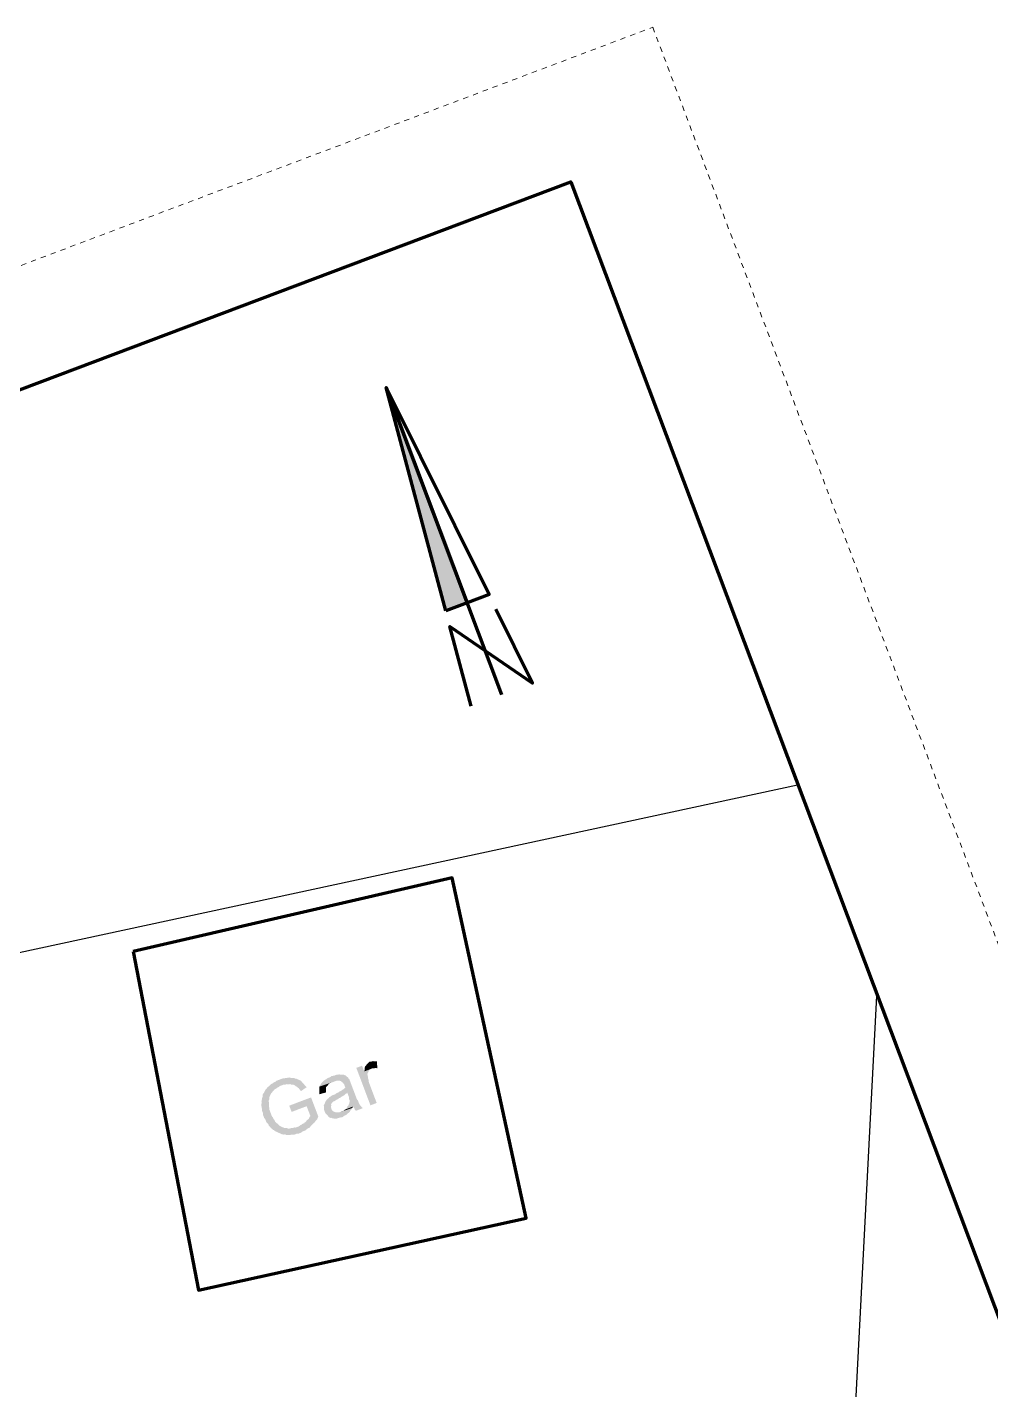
# Model space of a CAD drawing. Header units: metres. Extents: x -47 to 309, y -25 to 105.
# Drawn here: x 162.37 to 180.73, y 74.41 to 100.36 of the extents above; entities that cross this region are included whole.
import ezdxf

# ---------------------------------------------------------------- set-up
doc = ezdxf.new("R2010")
doc.units = ezdxf.units.M
doc.linetypes.add('AUSGEZOGEN', pattern=[0])
doc.linetypes.add('PUNKT2_S9', pattern=[0.001, 0, -0.001])
doc.layers.add('XR$1$STANDARD_1', color=7, linetype='AUSGEZOGEN', lineweight=25)

msp = doc.modelspace()

# ---------------------------------------------------------------- hatches: boundary and pattern name
at = {"layer": 'XR$1$STANDARD_1', "linetype": 'AUSGEZOGEN', "lineweight": 35, "transparency": 33554687}
h = msp.add_hatch(color=7, dxfattribs=at)
h.set_gradient(color2=(0, 0, 0), one_color=1)
h.paths.add_polyline_path([(169.206, 93.4993), (170.7512, 89.3995), (170.3452, 89.2465)], flags=0)
at = {"layer": 'XR$1$STANDARD_1', "linetype": 'AUSGEZOGEN', "lineweight": 140, "transparency": 33554687}
h = msp.add_hatch(color=7, dxfattribs=at)
h.set_gradient(color2=(0, 0, 0), one_color=1)
h.paths.add_polyline_path([(168.7481, 80.5808), (168.6392, 80.5397), (168.9079, 79.8267), (169.0268, 79.8715), (168.8737, 80.2775), (168.8725, 80.311), (168.8613, 80.3407), (168.8637, 80.3642), (168.8525, 80.3939), (168.8512, 80.4274), (168.8635, 80.4546), (168.8759, 80.4819), (168.892, 80.4993), (168.908, 80.5166), (168.9377, 80.5278), (168.7892, 80.4719)], flags=0)
h = msp.add_hatch(color=7, dxfattribs=at)
h.set_gradient(color2=(0, 0, 0), one_color=1)
h.paths.add_polyline_path([(168.8991, 80.6603), (168.8892, 80.6566), (168.8731, 80.6392), (168.8472, 80.6181), (168.8311, 80.6007), (168.8249, 80.5871), (168.8089, 80.5697), (168.7965, 80.5425), (168.7978, 80.509), (168.7892, 80.4719), (168.9476, 80.5316), (168.9811, 80.5329), (169.0009, 80.5403), (169.0381, 80.5317), (169.0329, 80.6655), (169.0093, 80.6679), (168.9759, 80.6666), (168.9524, 80.6691), (168.9227, 80.6579)], flags=0)
h = msp.add_hatch(color=7, dxfattribs=at)
h.set_gradient(color2=(0, 0, 0), one_color=1)
h.paths.add_polyline_path([(167.1743, 80.3156), (167.1149, 80.2932), (167.0988, 80.2758), (167.0691, 80.2646), (167.0431, 80.2435), (167.0233, 80.2361), (166.9973, 80.215), (166.9812, 80.1976), (166.9553, 80.1765), (166.9392, 80.1591), (166.933, 80.1455), (166.907, 80.1244), (166.8947, 80.0971), (166.8824, 80.0698), (166.8663, 80.0525), (166.8539, 80.0252), (166.8552, 79.9918), (166.8429, 79.9645), (166.8405, 79.941), (166.8319, 79.9038), (166.8331, 79.8703), (166.8307, 79.8468), (166.832, 79.8134), (166.8333, 79.7799), (166.8408, 79.7601), (166.8421, 79.7267), (166.8607, 79.6772), (166.862, 79.6437), (166.8844, 79.5843), (166.9055, 79.5583), (166.9242, 79.5088), (166.9453, 79.4828), (166.9626, 79.4668), (166.9738, 79.437), (166.9912, 79.421), (167.0123, 79.395), (167.0297, 79.3789), (167.047, 79.3629), (167.0743, 79.3505), (167.0917, 79.3344), (167.1189, 79.3221), (167.1462, 79.3098), (167.1735, 79.2974), (167.2008, 79.2851), (167.5139, 79.4144), (167.4842, 79.4032), (167.4607, 79.4057), (167.431, 79.3945), (167.3975, 79.3932), (167.3777, 79.3857), (167.3443, 79.3844), (167.3207, 79.3868), (167.317, 79.3967), (167.2836, 79.3954), (167.26, 79.3979), (167.2328, 79.4102), (167.2055, 79.4226), (167.1782, 79.4349), (167.1608, 79.451), (167.1397, 79.477), (167.1261, 79.4831), (167.1087, 79.4992), (167.0914, 79.5153), (167.0802, 79.545), (167.0628, 79.5611), (167.0516, 79.5908), (167.0305, 79.6167), (166.982, 79.7455), (166.9807, 79.7789), (166.9732, 79.7987), (166.9719, 79.8322), (166.9744, 79.8557), (166.9731, 79.8891), (166.9693, 79.8991), (166.9718, 79.9226), (166.9841, 79.9499), (166.9828, 79.9833), (166.9952, 80.0106), (167.0013, 80.0242), (167.0137, 80.0515), (167.0298, 80.0688), (167.052, 80.0998), (167.078, 80.1209), (167.0842, 80.1346), (167.1139, 80.1458), (167.1299, 80.1631), (167.1596, 80.1743), (167.1856, 80.1954), (167.5223, 80.3223), (167.495, 80.3347), (167.4715, 80.3371), (167.4442, 80.3495), (167.4108, 80.3482), (167.3873, 80.3506), (167.3736, 80.3568), (167.3402, 80.3555), (167.3204, 80.348), (167.2869, 80.3467), (167.2671, 80.3393), (167.2337, 80.338), (167.204, 80.3268)], flags=0)
h = msp.add_hatch(color=7, dxfattribs=at)
h.set_gradient(color2=(0, 0, 0), one_color=1)
h.paths.add_polyline_path([(167.5223, 80.3223), (167.2153, 80.2066), (167.245, 80.2178), (167.2785, 80.2191), (167.3082, 80.2303), (167.3317, 80.2279), (167.3652, 80.2292), (167.3751, 80.2329), (167.4023, 80.2206), (167.4358, 80.2219), (167.463, 80.2095), (167.4804, 80.1935), (167.4941, 80.1873), (167.5251, 80.165), (167.5424, 80.149), (167.5635, 80.123), (167.5846, 80.097), (167.6923, 80.1715), (167.6749, 80.1876), (167.6538, 80.2136), (167.6327, 80.2395), (167.6153, 80.2556), (167.5942, 80.2816), (167.5769, 80.2977), (167.5496, 80.31)], flags=0)
h = msp.add_hatch(color=7, dxfattribs=at)
h.set_gradient(color2=(0, 0, 0), one_color=1)
h.paths.add_polyline_path([(167.9363, 80.1843), (167.9338, 80.1608), (167.9314, 80.1372), (167.9327, 80.1038), (167.934, 80.0703), (167.9353, 80.0369), (168.0578, 80.0718), (168.0603, 80.0953), (168.059, 80.1288), (168.0614, 80.1523), (168.0638, 80.1759), (168.0799, 80.1932), (168.096, 80.2106), (168.1121, 80.228), (168.1281, 80.2453), (168.1975, 80.2714)], flags=0)
h = msp.add_hatch(color=7, dxfattribs=at)
h.set_gradient(color2=(0, 0, 0), one_color=1)
h.paths.add_polyline_path([(168.1762, 80.3878), (168.1663, 80.3841), (168.1403, 80.363), (168.0908, 80.3443), (168.0648, 80.3232), (168.045, 80.3158), (168.0191, 80.2947), (168.003, 80.2773), (167.977, 80.2562), (167.9647, 80.2289), (167.9486, 80.2116), (167.9363, 80.1843), (168.1975, 80.2714), (168.2668, 80.2976), (168.3002, 80.2989), (168.3238, 80.2964), (168.351, 80.2841), (168.3684, 80.268), (168.3858, 80.2519), (168.4069, 80.226), (168.4293, 80.1665), (168.4132, 80.1492), (168.3971, 80.1318), (168.3773, 80.1243), (168.3513, 80.1032), (168.3216, 80.0921), (168.2956, 80.071), (168.2659, 80.0598), (168.2301, 80.0349), (168.1706, 80.0125), (168.1447, 79.9914), (168.1249, 79.984), (168.1187, 79.9703), (168.0927, 79.9492), (168.0766, 79.9319), (168.4666, 80.0675), (168.5002, 79.9784), (168.5015, 79.945), (168.5127, 79.9152), (168.5102, 79.8917), (168.5016, 79.8545), (168.4893, 79.8273), (168.4732, 79.8099), (168.4609, 79.7826), (168.4448, 79.7653), (168.4287, 79.7479), (168.5773, 79.8039), (168.581, 79.794), (168.6021, 79.768), (168.6133, 79.7383), (168.6307, 79.7222), (168.7594, 79.7707), (168.7557, 79.7806), (168.7383, 79.7967), (168.7172, 79.8227), (168.6961, 79.8487), (168.67, 79.918), (168.6489, 79.944), (168.5033, 80.3302), (168.4897, 80.3363), (168.4822, 80.3561), (168.4512, 80.3784), (168.4338, 80.3945), (168.4202, 80.4006), (168.3929, 80.413), (168.3595, 80.4117), (168.326, 80.4104), (168.3124, 80.4166), (168.2926, 80.4091), (168.2592, 80.4078), (168.2097, 80.3891)], flags=0)
h = msp.add_hatch(color=7, dxfattribs=at)
h.set_gradient(color2=(0, 0, 0), one_color=1)
h.paths.add_polyline_path([(167.7768, 79.9772), (167.3609, 79.8204), (167.4057, 79.7016), (167.6929, 79.8098), (167.7638, 79.6217), (167.7477, 79.6043), (167.7354, 79.577), (167.7193, 79.5597), (167.6933, 79.5386), (167.6711, 79.5076), (167.6612, 79.5038), (167.6451, 79.4865), (167.6154, 79.4753), (167.5894, 79.4542), (167.5696, 79.4467), (167.5436, 79.4256), (167.5139, 79.4144), (167.2008, 79.2851), (167.228, 79.2727), (167.2516, 79.2703), (167.285, 79.2716), (167.3123, 79.2592), (167.3457, 79.2605), (167.3693, 79.2581), (167.399, 79.2693), (167.4225, 79.2669), (167.4559, 79.2682), (167.5055, 79.2868), (167.5389, 79.2881), (167.5884, 79.3068), (167.6144, 79.3279), (167.6738, 79.3503), (167.6899, 79.3676), (167.7159, 79.3887), (167.7456, 79.3999), (167.7616, 79.4173), (167.7678, 79.4309), (167.7938, 79.452), (167.8099, 79.4694), (167.8259, 79.4868), (167.8519, 79.5079), (167.8643, 79.5351), (167.8902, 79.5562), (167.9026, 79.5835), (167.9149, 79.6108)], flags=0)
h = msp.add_hatch(color=7, dxfattribs=at)
h.set_gradient(color2=(0, 0, 0), one_color=1)
h.paths.add_polyline_path([(168.0766, 79.9319), (168.0606, 79.9145), (168.0544, 79.9009), (168.0421, 79.8736), (168.0297, 79.8463), (168.0174, 79.819), (168.0248, 79.7992), (168.0261, 79.7658), (168.0237, 79.7423), (168.0461, 79.6828), (168.0672, 79.6569), (168.0846, 79.6408), (168.1057, 79.6148), (168.123, 79.5987), (168.1503, 79.5864), (168.1602, 79.5901), (168.1875, 79.5778), (168.211, 79.5754), (168.2345, 79.5729), (168.268, 79.5742), (168.3175, 79.5929), (168.3608, 79.5979), (168.3806, 79.6054), (168.4066, 79.6265), (168.4363, 79.6377), (168.4623, 79.6588), (168.4784, 79.6761), (168.4883, 79.6799), (168.5143, 79.701), (168.5266, 79.7282), (168.5427, 79.7456), (168.5649, 79.7766), (168.3433, 79.7044), (168.3136, 79.6932), (168.2802, 79.6919), (168.2566, 79.6943), (168.2331, 79.6968), (168.2195, 79.7029), (168.1922, 79.7153), (168.1711, 79.7413), (168.1599, 79.771), (168.1586, 79.8044), (168.161, 79.828), (168.1573, 79.8379), (168.1696, 79.8651), (168.1857, 79.8825), (168.2018, 79.8999), (168.2315, 79.9111), (168.2575, 79.9322), (168.2872, 79.9434), (168.3033, 79.9607), (168.333, 79.9719), (168.3589, 79.993), (168.3887, 80.0042), (168.4146, 80.0253), (168.4307, 80.0427), (168.4505, 80.0502), (168.4666, 80.0675)], flags=0)
h = msp.add_hatch(color=7, dxfattribs=at)
h.set_gradient(color2=(0, 0, 0), one_color=1)
h.paths.add_polyline_path([(168.4287, 79.7479), (168.4027, 79.7268), (168.3433, 79.7044), (168.5649, 79.7766), (168.5773, 79.8039)], flags=0)

# ---------------------------------------------------------------- linework, layer by layer
at = {"layer": 'XR$1$STANDARD_1', "color": 7, "linetype": 'AUSGEZOGEN', "lineweight": -3, "transparency": 33554687}
msp.add_line((177.048, 85.9257), (124.629, 74.64), dxfattribs=at)
at = {"layer": 'XR$1$STANDARD_1', "color": 7, "linetype": 'PUNKT2_S9', "lineweight": 13, "transparency": 33554687}
msp.add_lwpolyline([(104.7989, 74.1714), (174.2871, 100.3614), (211.3326, 2.071), (141.8444, -24.119), (104.7989, 74.1714)], close=True, dxfattribs=at)
at = {"layer": 'XR$1$STANDARD_1', "color": 7, "linetype": 'AUSGEZOGEN', "lineweight": 200, "transparency": 33554687}
for points in [[(109.9508, 64.403), (155.5735, 81.5981), (152.4868, 89.7878), (172.7284, 97.4168), (208.4809, 2.5569), (142.6167, -22.2672), (109.9508, 64.403)], [(170.3452, 89.2465), (169.206, 93.4993), (170.7512, 89.3995), (170.3452, 89.2465)]]:
    msp.add_lwpolyline(points, close=True, dxfattribs=at)
for points in [[(171.4118, 87.6467), (169.206, 93.4993), (171.1671, 89.5563), (170.7512, 89.3995)], [(170.8276, 87.4265), (170.4237, 88.9481), (171.9961, 87.8669), (171.2952, 89.2766)]]:
    msp.add_lwpolyline(points, dxfattribs=at)
at = {"layer": 'XR$1$STANDARD_1', "color": 7, "linetype": 'AUSGEZOGEN', "lineweight": 140, "transparency": 33554687}
msp.add_lwpolyline([(164.387, 82.7597), (165.6314, 76.3072), (171.8781, 77.6777), (170.4651, 84.1571), (164.387, 82.7597)], close=True, dxfattribs=at)
at = {"layer": 'XR$1$STANDARD_1', "color": 7, "linetype": 'AUSGEZOGEN', "lineweight": -3, "transparency": 33554687}
msp.add_lwpolyline([(177.643, 55.1502), (177.8768, 68.7533), (178.5597, 81.915)], dxfattribs=at)

doc.saveas('drawing.dxf')
